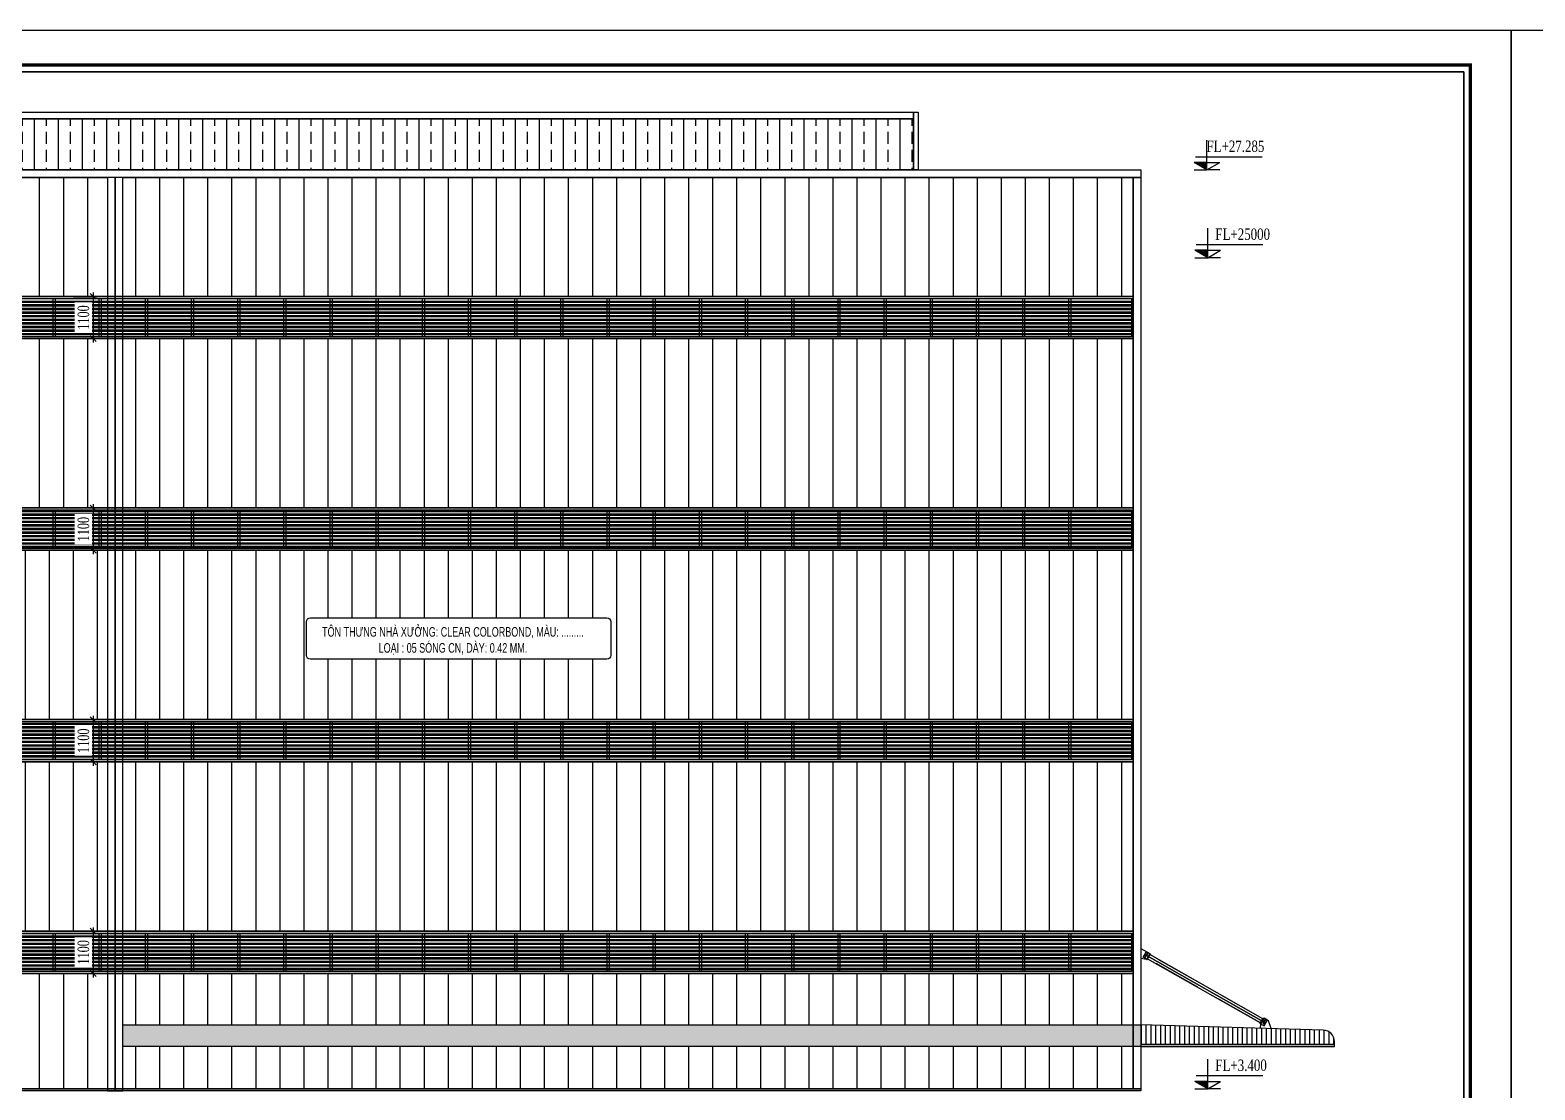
# Model space of a CAD drawing. Header units: inches. Extents: x 315041 to 662841, y -45540 to -35018.
# Drawn here: x 333382.5 to 333773.6, y -35907.7 to -35632.2 of the extents above; entities that cross this region are included whole.
import ezdxf

# ---------------------------------------------------------------- set-up
doc = ezdxf.new("R2010")
doc.units = ezdxf.units.IN
doc.header["$MEASUREMENT"] = 0
doc.linetypes.add('CENTER', pattern=[2, 1.25, -0.25, 0.25, -0.25])
doc.linetypes.add('HIDDEN', pattern=[0.375, 0.25, -0.125])
for name, color, linetype in [('2', 2, 'Continuous'), ('250', 250, 'Continuous'), ('251', 251, 'Continuous'), ('3', 3, 'Continuous'), ('4', 4, 'Continuous'), ('5', 5, 'Continuous'), ('6', 6, 'Continuous'), ('7', 7, 'Continuous'), ('8', 8, 'Continuous'), ('AZNB-BN-TL-A- X- POWDER ELEVATION X W$0$TL-Roof', 60, 'Continuous'), ('BAO KHUNG', 31, 'Continuous'), ('flashing', 6, 'Continuous'), ('ROOFING', 4, 'Continuous')]:
    doc.layers.add(name, color=color, linetype=linetype)
doc.styles.add('ST1', font='times.ttf', dxfattribs={"width": 0.7})
doc.styles.add('ST1H', font='vnshxh.shx', dxfattribs={"width": 0.7})
doc.styles.add('vntimeh.shx', font='vntimeh.shx', dxfattribs={"width": 0.8, "bigfont": 'bigfont.shx'})
doc.dimstyles.new('100', dxfattribs={"dimtxt": 3, "dimasz": 1.5, "dimexe": 1, "dimexo": 0, "dimgap": 1, "dimtad": 1, "dimdec": 0, "dimlfac": 100, "dimzin": 0, "dimdsep": 46, "dimtxsty": 'ST1', "dimblk": 'OBLIQUE', "dimcen": 1, "dimdle": 1, "dimclrd": 8, "dimclre": 8, "dimclrt": 3, "dimadec": 0, "dimazin": 0, "dimtfac": 1, "dimtdec": 0, "dimtix": 1, "dimtmove": 1, "dimatfit": 3, "dimfxl": 0, "dimtfill": 1, "dimtolj": 1, "dimtzin": 0, "dimlwd": -1, "dimlwe": -1, "dimarcsym": 1})
pattern_1 = [(90, (9053.7, 995.311), (-6.25, 1e-15), [])]

# ---------------------------------------------------------------- blocks, each defined once
blk = doc.blocks.new('A$C75D82031')
at = {"layer": '2', "color": 157, "linetype": 'Continuous'}
blk.add_lwpolyline([(0, 420), (594, 420), (594, 0), (0, 0)], close=True, dxfattribs=at)
at = {"layer": '7', "color": 147, "linetype": 'Continuous'}
blk.add_lwpolyline([(12.33, 57.61), (581.67, 57.61), (581.67, 409.19), (12.33, 409.19)], close=True, dxfattribs=at)
at = {"layer": 'BAO KHUNG', "color": 167, "linetype": 'Continuous', "const_width": 0.871}
blk.add_lwpolyline([(10.59, 9.07), (583.41, 9.07), (583.41, 410.93), (10.59, 410.93)], close=True, dxfattribs=at)
blk = doc.blocks.new('cos')
at = {"color": 8}
for p, q in [((0, 0), (0, 7.82)), ((0, 1.99), (-3.39, 1.99)), ((0, 0), (-3.39, 1.99)), ((-3, 3.49), (14.52, 3.49)), ((0, 1.99), (3.39, 1.99)), ((0, 0), (3.39, 1.99))]:
    blk.add_line(p, q, dxfattribs=at)
at = {"color": 4}
for p in [(-3.39, 0), (3.39, 0)]:
    blk.add_line(p, (0, 0), dxfattribs=at)
at = {"color": 8}
blk.add_solid([(0, 0), (-3.39, 1.99), (0, 1.99)], dxfattribs=at)
at = {"layer": '3', "color": 3, "style": 'vntimeh.shx', "width": 0.75}
blk.add_attdef('DSD', (1.32, 4.73), '', height=3, dxfattribs=at)
blk = doc.blocks.new('LV2')
at = {"true_color": 0xc0a22a}
h = blk.add_hatch(dxfattribs=at)
h.set_pattern_fill('ANSI32', color=42, scale=2.5, angle=135, style=0)
h.set_pattern_definition([(180, (-557.2638, -170.767), (-2e-16, -0.9375), []), (180, (-557.5763, -170.4545), (-2e-16, -0.9375), [])])
h.paths.add_polyline_path([(324027.84, -37513.6), (324391.34, -37513.6), (324391.34, -37523.6), (324027.84, -37523.6)])
at = {"color": 42, "true_color": 0xc0a22a}
for points in [[(324027.34, -37513.1), (324391.84, -37513.1), (324391.84, -37524.1), (324027.34, -37524.1)], [(324027.84, -37513.6), (324391.34, -37513.6), (324391.34, -37523.6), (324027.84, -37523.6)], [(324039.59, -37513.6), (324039.59, -37523.6), (324039.09, -37523.6), (324039.09, -37513.6)], [(324051.59, -37513.6), (324051.59, -37523.6), (324051.09, -37523.6), (324051.09, -37513.6)], [(324063.59, -37513.6), (324063.59, -37523.6), (324063.09, -37523.6), (324063.09, -37513.6)], [(324075.59, -37513.6), (324075.59, -37523.6), (324075.09, -37523.6), (324075.09, -37513.6)], [(324087.59, -37513.6), (324087.59, -37523.6), (324087.09, -37523.6), (324087.09, -37513.6)], [(324099.59, -37513.6), (324099.59, -37523.6), (324099.09, -37523.6), (324099.09, -37513.6)], [(324111.59, -37513.6), (324111.59, -37523.6), (324111.09, -37523.6), (324111.09, -37513.6)], [(324123.59, -37513.6), (324123.59, -37523.6), (324123.09, -37523.6), (324123.09, -37513.6)], [(324135.59, -37513.6), (324135.59, -37523.6), (324135.09, -37523.6), (324135.09, -37513.6)], [(324147.59, -37513.6), (324147.59, -37523.6), (324147.09, -37523.6), (324147.09, -37513.6)], [(324159.59, -37513.6), (324159.59, -37523.6), (324159.09, -37523.6), (324159.09, -37513.6)], [(324171.59, -37513.6), (324171.59, -37523.6), (324171.09, -37523.6), (324171.09, -37513.6)], [(324183.59, -37513.6), (324183.59, -37523.6), (324183.09, -37523.6), (324183.09, -37513.6)], [(324195.59, -37513.6), (324195.59, -37523.6), (324195.09, -37523.6), (324195.09, -37513.6)], [(324207.59, -37513.6), (324207.59, -37523.6), (324207.09, -37523.6), (324207.09, -37513.6)], [(324219.59, -37513.6), (324219.59, -37523.6), (324219.09, -37523.6), (324219.09, -37513.6)], [(324231.59, -37513.6), (324231.59, -37523.6), (324231.09, -37523.6), (324231.09, -37513.6)], [(324243.59, -37513.6), (324243.59, -37523.6), (324243.09, -37523.6), (324243.09, -37513.6)], [(324255.59, -37513.6), (324255.59, -37523.6), (324255.09, -37523.6), (324255.09, -37513.6)], [(324267.59, -37513.6), (324267.59, -37523.6), (324267.09, -37523.6), (324267.09, -37513.6)], [(324279.59, -37513.6), (324279.59, -37523.6), (324279.09, -37523.6), (324279.09, -37513.6)], [(324291.59, -37513.6), (324291.59, -37523.6), (324291.09, -37523.6), (324291.09, -37513.6)], [(324303.59, -37513.6), (324303.59, -37523.6), (324303.09, -37523.6), (324303.09, -37513.6)], [(324315.59, -37513.6), (324315.59, -37523.6), (324315.09, -37523.6), (324315.09, -37513.6)], [(324327.59, -37513.6), (324327.59, -37523.6), (324327.09, -37523.6), (324327.09, -37513.6)], [(324339.59, -37513.6), (324339.59, -37523.6), (324339.09, -37523.6), (324339.09, -37513.6)], [(324351.59, -37513.6), (324351.59, -37523.6), (324351.09, -37523.6), (324351.09, -37513.6)], [(324363.59, -37513.6), (324363.59, -37523.6), (324363.09, -37523.6), (324363.09, -37513.6)], [(324375.59, -37513.6), (324375.59, -37523.6), (324375.09, -37523.6), (324375.09, -37513.6)]]:
    blk.add_lwpolyline(points, close=True, dxfattribs=at)
blk = doc.blocks.new('A$C764E781C')
at = {"layer": '3'}
h = blk.add_hatch(dxfattribs=at)
h.set_pattern_fill('ANSI31', color=256, scale=10, angle=45, style=0)
h.set_pattern_definition([(90, (-323525.1081, 37698.363), (-1.25, 2e-16), [])])
h.paths.add_polyline_path([(50.3, 5.69), (2.91, 4.3, 0.405586), (0, 1.3), (0, 0.58), (50.3, 0.58)])
at = {"layer": '6'}
h = blk.add_hatch(dxfattribs=at)
h.set_pattern_fill('ANSI31', color=154, scale=0.35, angle=-29.5718, style=0)
h.set_pattern_definition([(74.57183466, (-16862.245783, -6507.972576), (-0.04217345765, 0.01163881308), [])])
h.paths.add_polyline_path([(47.88, 24.11), (47.95, 24.15), (48.79, 22.67), (48.72, 22.63)])
h = blk.add_hatch(dxfattribs=at)
h.set_pattern_fill('ANSI31', color=154, scale=0.35, angle=-29.5718, style=0)
h.set_pattern_definition([(74.57183466, (-16865.507075, -6509.823127), (-0.04217345765, 0.01163881308), [])])
h.paths.add_polyline_path([(18.5, 7.44), (18.43, 7.4), (19.27, 5.92), (19.34, 5.96)])
at = {"layer": '2'}
for centre in [(48.76, 24.03), (48.76, 24.03), (49.11, 23.43), (49.11, 23.43), (18.11, 6.64), (18.11, 6.64), (18.46, 6.03), (18.46, 6.03)]:
    blk.add_circle(centre, 0.11, dxfattribs=at)
at = {"layer": '250', "linetype": 'CENTER', "ltscale": 50}
blk.add_line((17.89, 6.12), (49.33, 23.95), dxfattribs=at)
at = {"layer": '251', "linetype": 'HIDDEN', "ltscale": 50}
for p, q in [((18.62, 7.22), (48, 23.89)), ((19.21, 6.18), (48.6, 22.85))]:
    blk.add_line(p, q, dxfattribs=at)
at = {"layer": '3'}
blk.add_lwpolyline([(2.91, 4.3), (50.3, 5.69), (50.3, 0.58), (0, 0.58), (0, 1.3, -0.405586)], format="xyb", close=True, dxfattribs=at)
at = {"layer": '4'}
for points in [[(18.6, 7.25), (47.99, 23.92)], [(48.61, 22.82), (19.23, 6.15), (18.6, 7.25)]]:
    blk.add_lwpolyline(points, dxfattribs=at)
at = {"layer": '5'}
for p, q in [((48.92, 24.12), (48.61, 23.95)), ((48.67, 24.19), (48.85, 23.88)), ((48.95, 23.34), (49.26, 23.51)), ((49.2, 23.27), (49.02, 23.58)), ((17.96, 6.55), (18.26, 6.73)), ((18.02, 6.8), (18.2, 6.49)), ((18.61, 6.12), (18.3, 5.95)), ((18.54, 5.88), (18.37, 6.19))]:
    blk.add_line(p, q, dxfattribs=at)
at = {"layer": '6', "color": 154}
for points in [[(47.88, 24.11), (47.95, 24.15), (48.79, 22.67), (48.72, 22.63)], [(48.93, 24.65), (47.98, 24.11), (48.76, 22.71), (49.72, 23.26)], [(17.5, 6.81), (18.45, 7.35), (19.24, 5.96), (18.29, 5.42)], [(18.5, 7.44), (18.43, 7.4), (19.27, 5.92), (19.34, 5.96)]]:
    blk.add_lwpolyline(points, close=True, dxfattribs=at)
at = {"layer": '6'}
for points in [[(50.3, 25.53), (48.01, 24.24), (48.9, 22.68), (50.3, 22.86)], [(16.44, 4.69), (17.17, 6.74), (18.32, 7.39), (19.21, 5.83), (19.3, 4.78)]]:
    blk.add_lwpolyline(points, dxfattribs=at)
blk.add_lwpolyline([(0, 0.58), (50.3, 0.58), (50.3, 0), (0, 0)], close=True, dxfattribs=at)
at = {"layer": '8'}
blk.add_line((49.33, 23.95), (17.89, 6.12), dxfattribs=at)
at = {"layer": '8', "linetype": 'CENTER', "ltscale": 5}
blk.add_line((50.3, 25.53), (50.3, 0), dxfattribs=at)
blk = doc.blocks.new('_Oblique')
at = {"color": 0, "linetype": 'ByBlock', "lineweight": -2}
blk.add_line((-0.5, -0.5), (0.5, 0.5), dxfattribs=at)
blk = doc.blocks.new('*D600')
at = {"color": 8, "linetype": 'Continuous', "transparency": 16777216}
for p, q in [((333393.73, -35701.43), (333399.87, -35701.43)), ((333398.87, -35700.43), (333398.87, -35713.43)), ((333393.73, -35712.43), (333399.87, -35712.43))]:
    blk.add_line(p, q, dxfattribs=at)
at = {"color": 8, "transparency": 16777216, "xscale": 1.5, "yscale": 1.5, "zscale": 1.5}
for p, rotation in [((333398.87, -35701.43), 90), ((333398.87, -35712.43), 270)]:
    blk.add_blockref('_Oblique', p, dxfattribs=dict(at, rotation=rotation))
at = {"color": 3, "transparency": 16777216, "insert": (333396.35, -35706.93), "char_height": 3, "attachment_point": 5, "rotation": 90, "style": 'ST1', "bg_fill": 3, "box_fill_scale": 1.25, "bg_fill_color": 256, "bg_fill_true_color": 13158600, "bg_fill_transparency": 11353000}
blk.add_mtext('\\A1;1100', dxfattribs=at)
at = {"layer": 'Defpoints', "color": 0, "transparency": 16777216}
for p in [(333393.73, -35701.43), (333393.73, -35712.43), (333398.87, -35712.43)]:
    blk.add_point(p, dxfattribs=at)
blk = doc.blocks.new('*D601')
at = {"color": 8, "linetype": 'Continuous', "transparency": 16777216}
for p, q in [((333393.73, -35756.43), (333399.87, -35756.43)), ((333398.87, -35755.43), (333398.87, -35768.43)), ((333393.73, -35767.43), (333399.87, -35767.43))]:
    blk.add_line(p, q, dxfattribs=at)
at = {"color": 8, "transparency": 16777216, "xscale": 1.5, "yscale": 1.5, "zscale": 1.5}
for p, rotation in [((333398.87, -35756.43), 90), ((333398.87, -35767.43), 270)]:
    blk.add_blockref('_Oblique', p, dxfattribs=dict(at, rotation=rotation))
at = {"color": 3, "transparency": 16777216, "insert": (333396.35, -35761.93), "char_height": 3, "attachment_point": 5, "rotation": 90, "style": 'ST1', "bg_fill": 3, "box_fill_scale": 1.25, "bg_fill_color": 256, "bg_fill_true_color": 13158600, "bg_fill_transparency": 1019152}
blk.add_mtext('\\A1;1100', dxfattribs=at)
at = {"layer": 'Defpoints', "color": 0, "transparency": 16777216}
for p in [(333393.73, -35756.43), (333393.73, -35767.43), (333398.87, -35767.43)]:
    blk.add_point(p, dxfattribs=at)
blk = doc.blocks.new('*D602')
at = {"color": 8, "linetype": 'Continuous', "transparency": 16777216}
for p, q in [((333393.73, -35811.43), (333399.87, -35811.43)), ((333398.87, -35810.43), (333398.87, -35823.43)), ((333393.73, -35822.43), (333399.87, -35822.43))]:
    blk.add_line(p, q, dxfattribs=at)
at = {"color": 8, "transparency": 16777216, "xscale": 1.5, "yscale": 1.5, "zscale": 1.5}
for p, rotation in [((333398.87, -35811.43), 90), ((333398.87, -35822.43), 270)]:
    blk.add_blockref('_Oblique', p, dxfattribs=dict(at, rotation=rotation))
at = {"color": 3, "transparency": 16777216, "insert": (333396.35, -35816.93), "char_height": 3, "attachment_point": 5, "rotation": 90, "style": 'ST1', "bg_fill": 3, "box_fill_scale": 1.25, "bg_fill_color": 256, "bg_fill_true_color": 13158600, "bg_fill_transparency": 1019152}
blk.add_mtext('\\A1;1100', dxfattribs=at)
at = {"layer": 'Defpoints', "color": 0, "transparency": 16777216}
for p in [(333393.73, -35811.43), (333393.73, -35822.43), (333398.87, -35822.43)]:
    blk.add_point(p, dxfattribs=at)
blk = doc.blocks.new('*D603')
at = {"color": 8, "linetype": 'Continuous', "transparency": 16777216}
for p, q in [((333393.73, -35866.43), (333399.87, -35866.43)), ((333398.87, -35865.43), (333398.87, -35878.43)), ((333393.73, -35877.43), (333399.87, -35877.43))]:
    blk.add_line(p, q, dxfattribs=at)
at = {"color": 8, "transparency": 16777216, "xscale": 1.5, "yscale": 1.5, "zscale": 1.5}
for p, rotation in [((333398.87, -35866.43), 90), ((333398.87, -35877.43), 270)]:
    blk.add_blockref('_Oblique', p, dxfattribs=dict(at, rotation=rotation))
at = {"color": 3, "transparency": 16777216, "insert": (333396.35, -35871.93), "char_height": 3, "attachment_point": 5, "rotation": 90, "style": 'ST1', "bg_fill": 3, "box_fill_scale": 1.25, "bg_fill_color": 256, "bg_fill_true_color": 13158600, "bg_fill_transparency": 1019152}
blk.add_mtext('\\A1;1100', dxfattribs=at)
at = {"layer": 'Defpoints', "color": 0, "transparency": 16777216}
for p in [(333393.73, -35866.43), (333393.73, -35877.43), (333398.87, -35877.43)]:
    blk.add_point(p, dxfattribs=at)

msp = doc.modelspace()

# ---------------------------------------------------------------- hatches: boundary and pattern name
h = msp.add_hatch()
h.set_pattern_fill('ANSI33', color=5, scale=25, angle=45, style=0)
h.set_pattern_definition([(90, (9277.379, 1811.6744), (-6.25, 1e-15), []), (90, (9280.504, 1814.7994), (-6.25, 1e-15), [3.125, -1.5625])])
h.paths.add_polyline_path([(333357.4906, -35655.2792), (333357.4906, -35668.5798), (333612.0532, -35668.5798), (333612.0532, -35655.2792)])
h = msp.add_hatch()
h.set_pattern_fill('ANSI33', color=5, scale=10, angle=45, style=0)
h.set_pattern_definition([(90, (10291.886, 995.311), (-2.5, 4e-16), []), (90, (10293.136, 996.561), (-2.5, 4e-16), [1.25, -0.625])])
h.paths.add_polyline_path([(333671.2222, -35896.4307), (333671.2222, -35890.7422), (333406.5718, -35890.7422), (333406.5718, -35896.4307)])
at = {"layer": 'ROOFING'}
h = msp.add_hatch(dxfattribs=at)
h.set_pattern_fill('ANSI31', color=3, scale=50, angle=45, style=0)
h.set_pattern_definition(pattern_1)
h.paths.add_polyline_path([(333406.5718, -35670.5798), (333406.5718, -35701.4298), (333669.2222, -35701.4298), (333669.2222, -35670.5798)])
h = msp.add_hatch(dxfattribs=at)
h.set_pattern_fill('ANSI31', color=3, scale=50, angle=45, style=0)
h.set_pattern_definition(pattern_1)
h.paths.add_polyline_path([(333669.2222, -35756.4298), (333669.2222, -35712.4298), (333406.5718, -35712.4298), (333406.5718, -35756.4298)])
h = msp.add_hatch(dxfattribs=at)
h.set_pattern_fill('ANSI31', color=3, scale=50, angle=45, style=0)
h.set_pattern_definition(pattern_1)
h.paths.add_polyline_path([(333454.3261, -35794.7353), (333454.3261, -35785.9842, -0.41421356), (333455.3261, -35784.9842), (333532.3883, -35784.9842, -0.41421356), (333533.3883, -35785.9842), (333533.3883, -35794.7353, -0.41421356), (333532.3883, -35795.7353), (333455.3261, -35795.7353, -0.41421356)], flags=16)
h.paths.add_polyline_path([(333454.2203, -35785.8466), (333530.5536, -35785.8466), (333530.5536, -35796.1442), (333454.2203, -35796.1442)], flags=24)
h.paths.add_polyline_path([(333669.2222, -35811.4298), (333669.2222, -35767.4298), (333404.5718, -35767.4298), (333404.5718, -35811.4298)])
h = msp.add_hatch(dxfattribs=at)
h.set_pattern_fill('ANSI31', color=3, scale=50, angle=45, style=0)
h.set_pattern_definition(pattern_1)
h.paths.add_polyline_path([(333404.5718, -35822.4298), (333404.5718, -35866.4298), (333669.2222, -35866.4298), (333669.2222, -35822.4298)])
h = msp.add_hatch(dxfattribs=at)
h.set_pattern_fill('ANSI31', color=3, scale=50, angle=45, style=0)
h.set_pattern_definition(pattern_1)
h.paths.add_polyline_path([(333404.5718, -35877.4298), (333404.5718, -35907.4307), (333669.2222, -35907.4307), (333669.2222, -35896.4307), (333406.5718, -35896.4307), (333406.5718, -35890.7422), (333669.2222, -35890.7422), (333669.2222, -35877.4298)])
h.paths.add_polyline_path([(333402.5718, -35907.4307), (333402.5718, -35877.4298), (333304.7218, -35877.4298), (333304.7218, -35907.4307), (333324.7218, -35907.4307), (333324.7218, -35903.4307), (333324.2218, -35903.4307), (333324.2218, -35893.9307), (333379.6218, -35893.9307), (333379.6218, -35903.4307), (333379.1218, -35903.4307), (333379.1218, -35907.4307)])

# ---------------------------------------------------------------- linework, layer by layer
at = {"color": 8}
for points in [[(333185.7734, -35643.0427), (333755.1113, -35643.0427), (333755.1113, -35994.6225), (333185.7734, -35994.6225)], [(333406.5718, -35670.5798), (333669.2222, -35670.5798), (333669.2222, -35701.4298), (333406.5718, -35701.4298)], [(333304.7218, -35712.4298), (333669.2222, -35712.4298), (333669.2222, -35756.4298), (333304.7218, -35756.4298)], [(333406.5718, -35712.4298), (333669.2222, -35712.4298), (333669.2222, -35756.4298), (333406.5718, -35756.4298)], [(333304.7218, -35767.4298), (333669.2222, -35767.4298), (333669.2222, -35811.4298), (333304.7218, -35811.4298)], [(333304.7218, -35822.4298), (333669.2222, -35822.4298), (333669.2222, -35866.4298), (333304.7218, -35866.4298)], [(333304.7218, -35822.4298), (333669.2222, -35822.4298), (333669.2222, -35866.4298), (333304.7218, -35866.4298)], [(333304.7218, -35877.4298), (333669.2222, -35877.4298), (333669.2222, -35907.4307), (333304.7218, -35907.4307)]]:
    msp.add_lwpolyline(points, close=True, dxfattribs=at)
at = {"color": 5}
for points in [[(333357.4906, -35655.2792), (333612.0532, -35655.2792), (333612.0532, -35668.5798), (333357.4906, -35668.5798)], [(333406.5718, -35890.7422), (333671.2222, -35890.7422), (333671.2222, -35896.4307), (333406.5718, -35896.4307)]]:
    msp.add_lwpolyline(points, close=True, dxfattribs=at)
at = {"layer": 'AZNB-BN-TL-A- X- POWDER ELEVATION X W$0$TL-Roof', "lineweight": 0, "ltscale": 1e-09}
for p, q in [((333356.2718, -35668.5798), (333613.272, -35668.5798)), ((333358.2718, -35668.5798), (333611.272, -35668.5798))]:
    msp.add_line(p, q, dxfattribs=at)
at = {"layer": 'flashing'}
for points in [[(333356.2718, -35653.5798), (333613.272, -35653.5798), (333613.272, -35668.5798), (333356.2718, -35668.5798)], [(333357.4906, -35653.5798), (333612.0532, -35653.5798), (333612.0532, -35655.2792), (333357.4906, -35655.2792)], [(333612.0532, -35653.5798), (333613.272, -35653.5798), (333613.272, -35668.5798), (333612.0532, -35668.5798)], [(333302.7218, -35668.5798), (333671.2222, -35668.5798), (333671.2222, -35670.5798), (333302.7218, -35670.5798)], [(333404.5718, -35670.5798), (333402.5718, -35670.5798), (333402.5718, -35907.9307), (333404.5718, -35907.9307)], [(333406.5718, -35670.5798), (333404.5718, -35670.5798), (333404.5718, -35907.9307), (333406.5718, -35907.9307)], [(333669.2222, -35690.5798), (333669.2222, -35670.5798), (333671.2222, -35670.5798), (333671.2222, -35690.5798), (333671.2222, -35907.4307), (333669.2222, -35907.4307)], [(333379.1218, -35907.4307), (333671.2222, -35907.4307), (333671.2222, -35907.9307), (333379.1218, -35907.9307)]]:
    msp.add_lwpolyline(points, close=True, dxfattribs=at)

# ---------------------------------------------------------------- block references
at = {"color": 1}
for p in [(333173.4424, -36052.2326), (333767.4424, -36052.2326)]:
    msp.add_blockref('A$C75D82031', p, dxfattribs=at)
at = {"color": 8}
for p in [(9277.3791, 1811.6744), (9277.3791, 1756.6744), (9277.3791, 1701.6744), (9277.3791, 1646.6744)]:
    msp.add_blockref('LV2', p, dxfattribs=at)
at = {"color": 8, "xscale": -1}
msp.add_blockref('A$C764E781C', (333721.5218, -35896.4307), dxfattribs=at)
at = {"layer": '250'}
ref = msp.add_blockref('cos', (333688.3629, -35668.5798), dxfattribs=dict(at, xscale=0.98876953125, yscale=0.98876953125, zscale=0.98876953125))
ref.add_attrib('DSD', 'FL+27.285', (333688.2364, -35663.9042), dxfattribs={"layer": '3', "color": 3, "height": 2.96631, "style": 'vntimeh.shx', "width": 0.75})
ref = msp.add_blockref('cos', (333688.5576, -35691.4339), dxfattribs=dict(at, xscale=0.98876953125, yscale=0.98876953125, zscale=0.98876953125))
ref.add_attrib('DSD', 'FL+25000', (333690.5499, -35686.7583), dxfattribs={"layer": '3', "color": 3, "height": 2.96631, "style": 'vntimeh.shx', "width": 0.75})
ref = msp.add_blockref('cos', (333688.5576, -35907.4307), dxfattribs=dict(at, xscale=0.98876953125, yscale=0.98876953125, zscale=0.98876953125))
ref.add_attrib('DSD', 'FL+3.400', (333690.5499, -35902.7551), dxfattribs={"layer": '3', "color": 3, "height": 2.96631, "style": 'vntimeh.shx', "width": 0.75})

# ---------------------------------------------------------------- next in the draw order: texts
at = {"layer": '3', "insert": (333492.387, -35790.9954), "char_height": 2.5, "attachment_point": 5, "style": 'ST1H', "bg_fill": 2}
msp.add_mtext('\\A1;t«n TH¦NG nhµ x\xadëng: CLEAR COLORBOND, mµu: .........\\PLo¹i : 05 SãNG CN, dµy: 0.42 mm.', dxfattribs=at)

# ---------------------------------------------------------------- next in the draw order: dimensions: what is measured, and where the dimension line sits
at = {"color": 8}
for base, p1, p2, picture, middle in [((333398.8712, -35712.4298), (333393.7332, -35701.4298), (333393.7332, -35712.4298), '*D600', (333396.3453, -35706.9298)), ((333398.8712, -35877.4298), (333393.7332, -35866.4298), (333393.7332, -35877.4298), '*D603', (333396.3453, -35871.9298))]:
    dim = msp.add_linear_dim(base=base, p1=p1, p2=p2, angle=90, dimstyle='100', dxfattribs=at)
    dim.commit()
    dim.dimension.update_dxf_attribs({"geometry": picture, "text_midpoint": middle})

# ---------------------------------------------------------------- next in the draw order: linework, layer by layer
for points in [[(333304.7218, -35670.5798), (333402.5718, -35670.5798), (333402.5718, -35701.4298), (333304.7218, -35701.4298)], [(333304.7218, -35767.4298), (333669.2222, -35767.4298), (333669.2222, -35811.4298), (333304.7218, -35811.4298)]]:
    msp.add_lwpolyline(points, close=True, dxfattribs=at)
at = {"color": 1, "true_color": 0xfa051e}
msp.add_lwpolyline([(333455.3261, -35784.9842), (333532.3883, -35784.9842, -0.41421356), (333533.3883, -35785.9842), (333533.3883, -35794.7353, -0.41421356), (333532.3883, -35795.7353), (333455.3261, -35795.7353, -0.41421356), (333454.3261, -35794.7353), (333454.3261, -35785.9842, -0.41421356)], format="xyb", close=True, dxfattribs=at)

# ---------------------------------------------------------------- next in the draw order: dimensions: what is measured, and where the dimension line sits
at = {"color": 8}
for base, p1, p2, picture, middle in [((333398.8712, -35767.4298), (333393.7332, -35756.4298), (333393.7332, -35767.4298), '*D601', (333396.3453, -35761.9298)), ((333398.8712, -35822.4298), (333393.7332, -35811.4298), (333393.7332, -35822.4298), '*D602', (333396.3453, -35816.9298))]:
    dim = msp.add_linear_dim(base=base, p1=p1, p2=p2, angle=90, dimstyle='100', dxfattribs=at)
    dim.commit()
    dim.dimension.update_dxf_attribs({"geometry": picture, "text_midpoint": middle})

# ---------------------------------------------------------------- next in the draw order: hatches: boundary and pattern name
at = {"layer": 'ROOFING'}
h = msp.add_hatch(dxfattribs=at)
h.set_pattern_fill('ANSI31', color=3, scale=50, angle=45, style=0)
h.set_pattern_definition(pattern_1)
h.paths.add_polyline_path([(333402.5718, -35701.4298), (333402.5718, -35670.5798), (333304.7218, -35670.5798), (333304.7218, -35701.4298)])
h.paths.add_polyline_path([(333402.5718, -35756.4298), (333402.5718, -35712.4298), (333304.7218, -35712.4298), (333304.7218, -35756.4298)])
h = msp.add_hatch(dxfattribs=at)
h.set_pattern_fill('ANSI31', color=3, scale=50, angle=45, style=0)
h.paths.add_polyline_path([(333402.5718, -35811.4298), (333402.5718, -35767.4298), (333304.7218, -35767.4298), (333304.7218, -35811.4298)])
h.paths.add_polyline_path([(333304.7218, -35822.4298), (333304.7218, -35866.4298), (333402.5718, -35866.4298), (333402.5718, -35822.4298)])

# ---------------------------------------------------------------- next in the draw order: linework, layer by layer
at = {"color": 8}
msp.add_lwpolyline([(333304.7218, -35712.4298), (333402.5718, -35712.4298), (333402.5718, -35756.4298), (333304.7218, -35756.4298)], close=True, dxfattribs=at)
at = {"color": 9}
for points in [[(333304.7218, -35767.4298), (333402.5718, -35767.4298), (333402.5718, -35811.4298), (333304.7218, -35811.4298)], [(333304.7218, -35822.4298), (333402.5718, -35822.4298), (333402.5718, -35866.4298), (333304.7218, -35866.4298)]]:
    msp.add_lwpolyline(points, close=True, dxfattribs=at)

doc.saveas('drawing.dxf')
